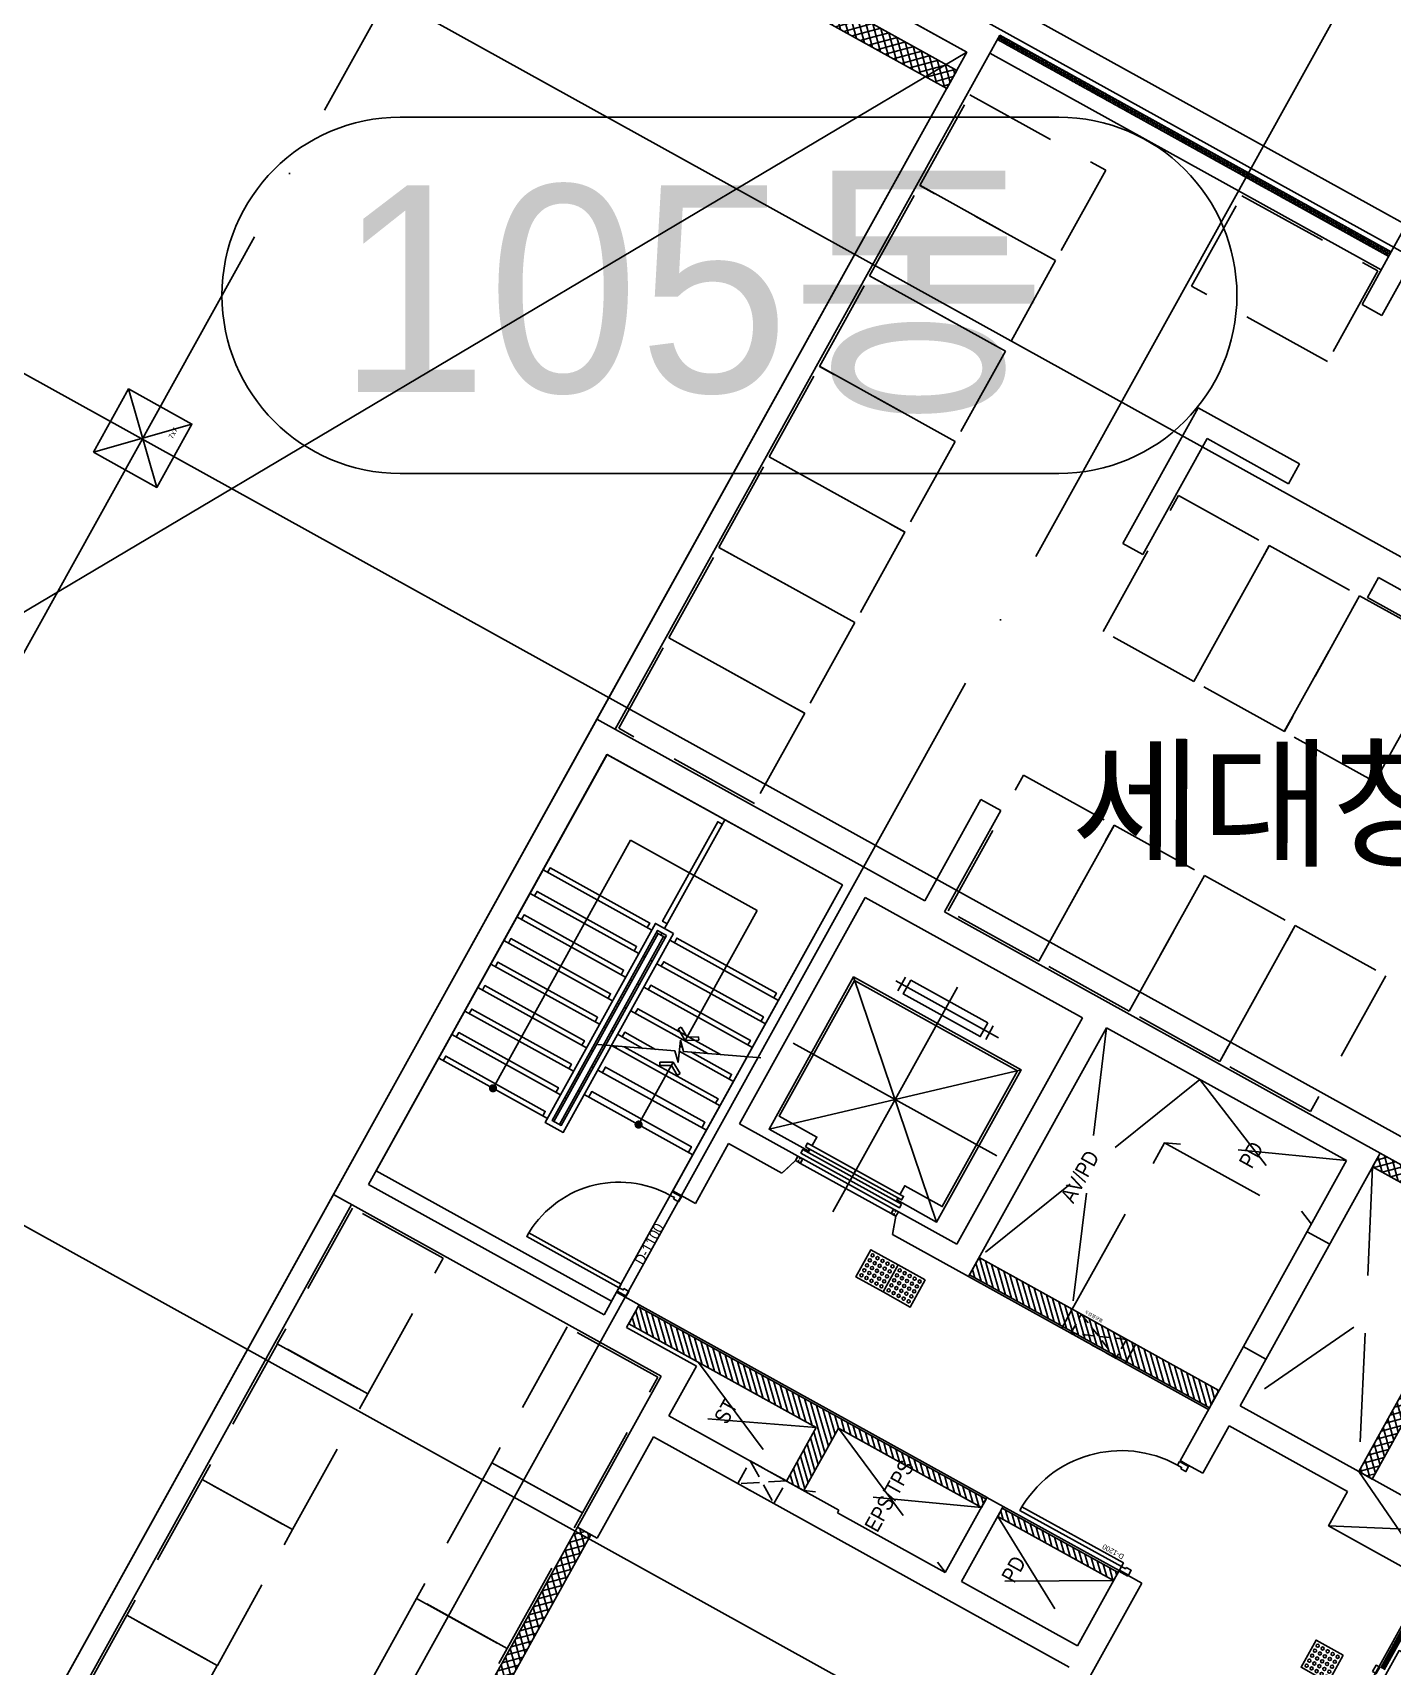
# Model space of a CAD drawing. Header units: millimetres. Extents: x -21000 to 567700, y 435000 to 850800.
# Drawn here: x 262772 to 275905, y 676119 to 691906 of the extents above; entities that cross this region are included whole.
import ezdxf
from ezdxf.enums import TextEntityAlignment as Align
from ezdxf.xclip import XClip

# ---------------------------------------------------------------- set-up
doc = ezdxf.new("R2010")
doc.units = ezdxf.units.MM
doc.header["$LTSCALE"] = 700
doc.header["$XCLIPFRAME"] = 2
for name, pattern in [('AB_Pbase$0$CON-105-B2F$0$HIDDEN', [9.525, 6.35, -3.175]), ('AB_Pbase$0$HID', [2.3, 1.5, -0.8]), ('AB_Pbase$0$주차장기둥$0$CEN', [62, 60, -1, 0, -1]), ('AB_Pbase$0$지하1층 동골조$0$$5$12$0$HIDDEN', [0.375, 0.25, -0.125]), ('HIDDEN', [9.525, 6.35, -3.175])]:
    doc.linetypes.add(name, pattern=pattern)
doc.layers.get('0').update_dxf_attribs({"color": 2})
doc.layers.get('Defpoints').update_dxf_attribs({"color": 171})
for name, color, linetype, plot in [('AB_Pbase$0$252', 252, 'Continuous', False), ('AB_Pbase$0$AB_Pbase_지하1층_구조도void$0$DEF_TEXT', 221, 'Continuous', False), ('AB_Pbase$0$CON-105-B2F$0$DEF', 181, 'AB_Pbase$0$CON-105-B2F$0$HIDDEN', False), ('AB_Pbase$0$CON-105-B2F$0$DEFPOINT', 247, 'Continuous', False), ('AB_Pbase$0$Defponts', 161, 'Continuous', False), ('AB_Pbase$0$주차장기둥$0$DEFPOINT', 247, 'Continuous', False)]:
    doc.layers.add(name, color=color, linetype=linetype, plot=plot)
for name, color, linetype in [('AB_Pbase$0$AA-XXXX-CNTL', 1, 'Continuous'), ('AB_Pbase$0$da-open con', 1, 'Continuous'), ('AB_Pbase$0$ELE4', 4, 'Continuous'), ('AB_Pbase$0$ELE6', 6, 'Continuous'), ('AB_Pbase$0$ELE8', 8, 'Continuous'), ('AB_Pbase$0$ELE9', 9, 'Continuous'), ('AB_Pbase$0$elev', 6, 'Continuous'), ('AB_Pbase$0$FIN', 6, 'Continuous'), ('AB_Pbase$0$HAT-BR', 5, 'Continuous'), ('AB_Pbase$0$INSUL', 8, 'Continuous'), ('AB_Pbase$0$LEAD', 7, 'Continuous'), ('AB_Pbase$0$void', 1, 'AB_Pbase$0$HID'), ('AB_Pbase$0$WAL', 3, 'Continuous'), ('AB_Pbase$0$WID', 4, 'Continuous'), ('AB_Pbase$0$WIN', 4, 'Continuous'), ('AB_Pbase$0$WIN1', 1, 'Continuous'), ('AB_Pbase$0$경량벽체 세대창고', 4, 'HIDDEN'), ('AB_Pbase$0$경량벽체 세대창고 모듈', 4, 'HIDDEN'), ('AB_Pbase$0$점자블럭', 5, 'Continuous'), ('AB_Pbase$0$주차-장애인', 8, 'Continuous'), ('AB_Pbase$0$주차장기둥$0$CEN_P', 244, 'AB_Pbase$0$주차장기둥$0$CEN'), ('AB_Pbase$0$지하1층 동골조$0$$5$ELE6', 6, 'Continuous'), ('TEX', 3, 'Continuous')]:
    doc.layers.add(name, color=color, linetype=linetype)
doc.styles.add('AB_Pbase$0$돋움', font='')
doc.styles.add('AB_Pbase$0$맑은 고딕', font='')
doc.styles.add('AB_Pbase$0$주차장기둥$0$맑은 고딕', font='')
doc.styles.add('울릉도L', font='')
doc.styles.get('AB_Pbase$0$돋움').set_extended_font_data('Dotum')
doc.styles.get('AB_Pbase$0$맑은 고딕').set_extended_font_data('Dotum')
doc.styles.get('AB_Pbase$0$주차장기둥$0$맑은 고딕').set_extended_font_data('Dotum')
doc.styles.get('울릉도L').set_extended_font_data('Dotum')

# ---------------------------------------------------------------- blocks, each defined once
blk = doc.blocks.new('동번호0611')
at = {"layer": 'TEX', "color": 1, "ltscale": 600}
for p, q in [((177793, -19907), (184155, -19907)), ((184155, -23349), (177793, -23349))]:
    blk.add_line(p, q, dxfattribs=at)
for centre, start, end in [((177793, -21628), 90, 270), ((184155, -21628), 270, 90)]:
    blk.add_arc(centre, 1721, start, end, dxfattribs=at)
at = {"layer": 'TEX', "ltscale": 600, "style": '울릉도L'}
blk.add_text('105동', height=2000, dxfattribs=at).set_placement((180623, -21598), align=Align.MIDDLE)
blk = doc.blocks.new('AB_Pbase$0$Door_s_1300', base_point=(595997, -11083))
at = {"layer": 'AB_Pbase$0$Defponts'}
for p, q in [((595987, -11083), (595987, -10983)), ((597207, -11083), (597207, -10983))]:
    blk.add_line(p, q, dxfattribs=at)
at = {"layer": 'AB_Pbase$0$WIN'}
for points in [[(596037, -10983), (596077, -10983), (596077, -9863), (596037, -9863)], [(596052, -11028), (596052, -11083), (595997, -11083), (595997, -10983), (596037, -10983), (596037, -11028)], [(597142, -11028), (597142, -11083), (597197, -11083), (597197, -10983), (597157, -10983), (597157, -11028)]]:
    blk.add_lwpolyline(points, close=True, dxfattribs=at)
at = {"layer": 'AB_Pbase$0$WIN1'}
blk.add_arc((596037, -10983), 1120, 0, 90, dxfattribs=at)
at = {"layer": 'AB_Pbase$0$Defponts', "style": 'AB_Pbase$0$돋움'}
blk.add_text('D-1200', height=50, rotation=90, dxfattribs=at).set_placement((596124, -10844), align=Align.MIDDLE)
blk = doc.blocks.new('AB_Pbase$0$CON-105-B2F')
for p, q in [((8520, -3500), (8520, 120)), ((8520, 120), (13770, 120)), ((13770, 120), (13770, -3500)), ((13520, -130), (8770, -130)), ((8770, -130), (8770, -2730)), ((13520, -2730), (13520, -130)), ((8770, -2730), (9020, -2730)), ((9020, -2730), (9020, -2980)), ((10140, -2730), (13520, -2730)), ((10140, -2730), (10140, -2980)), ((9020, -2980), (8770, -2980)), ((8770, -2980), (8770, -3750)), ((10800, -2980), (10140, -2980)), ((10800, -2980), (10800, -3568)), ((13520, -2980), (11020, -2980)), ((11020, -2980), (11020, -3625)), ((13520, -5380), (13520, -2980)), ((8520, -3500), (6850, -3500)), ((6850, -3500), (6850, -3720)), ((10970, -3625), (10800, -3568)), ((11020, -3625), (10970, -3625)), ((14890, -3500), (13770, -3500)), ((14890, -3720), (14890, -3500)), ((17720, -3720), (17720, -3500)), ((17720, -3500), (19220, -3500)), ((19220, -3500), (19220, -4620)), ((6850, -3720), (7970, -3720)), ((7970, -3720), (7970, -8310)), ((8770, -3750), (8220, -3750)), ((8220, -3750), (8220, -5630)), ((13770, -3720), (14890, -3720)), ((13770, -3720), (13770, -8530)), ((19000, -3720), (17720, -3720)), ((19000, -4620), (19000, -3720)), ((20860, -4620), (20860, -4400)), ((20860, -4400), (21340, -4400)), ((10970, -4735), (10800, -4792)), ((11020, -4735), (10970, -4735)), ((11020, -4735), (11020, -5380)), ((19220, -4620), (19000, -4620)), ((21290, -4620), (20860, -4620)), ((10800, -5630), (10800, -4792)), ((11020, -5380), (13520, -5380)), ((8220, -5630), (8190, -5630)), ((8190, -5630), (8190, -6820)), ((10800, -5630), (13550, -5630)), ((13550, -5630), (13550, -8280)), ((8190, -6820), (9020, -6820)), ((9020, -6820), (9020, -7000)), ((8190, -7000), (8190, -8280)), ((9020, -7000), (8190, -7000)), ((9020, -8280), (8190, -8280)), ((9020, -8530), (9020, -8280)), ((10235, -8280), (13550, -8280)), ((10235, -8530), (10235, -8280)), ((7530, -8530), (9020, -8530)), ((10760, -8530), (10235, -8530)), ((10760, -8530), (10760, -9840)), ((13770, -8530), (10980, -8530)), ((10980, -8530), (10980, -9840))]:
    blk.add_line(p, q)
blk.add_lwpolyline([(18630, -5820), (18410, -5820), (18410, -8650), (18630, -8650)], close=True)
for points in [[(10380, -11040), (10980, -11040), (10980, -9840)], [(10760, -9840), (10380, -9840), (10380, -11040)]]:
    blk.add_lwpolyline(points)
at = {"layer": 'AB_Pbase$0$CON-105-B2F$0$DEF'}
blk.add_line((21340, -4400), (21740, -4400), dxfattribs=at)
at = {"layer": 'AB_Pbase$0$CON-105-B2F$0$DEFPOINT', "color": 190}
for p, q in [((11495, -8530), (11495, -8280)), ((12765, -8530), (12765, -8280)), ((10380, -9840), (10980, -11040)), ((10980, -9840), (10380, -11040))]:
    blk.add_line(p, q, dxfattribs=at)
blk = doc.blocks.new('AB_Pbase$0$CON-105-B1F')
at = {"rotation": 359.9999999999997}
blk.add_blockref('AB_Pbase$0$CON-105-B2F', (0, 0), dxfattribs=at)
blk = doc.blocks.new('AB_Pbase$0$지하1층 동골조')
at = {"layer": 'AB_Pbase$0$지하1층 동골조$0$$5$ELE6', "color": 6, "linetype": 'AB_Pbase$0$지하1층 동골조$0$$5$12$0$HIDDEN'}
blk.add_lwpolyline([(122987, 37727), (123108, 37946), (122758, 38139), (122987, 37727), (122637, 37921), (122758, 38139), (123108, 37946), (122637, 37920)], dxfattribs=at)
at = {"rotation": 61.00000007641672}
blk.add_blockref('AB_Pbase$0$CON-105-B1F', (114706, 33204), dxfattribs=at)
blk = doc.blocks.new('AB_Pbase$0$점자블럭')
at = {"layer": 'AB_Pbase$0$점자블럭', "extrusion": (0, 0, -1)}
blk.add_lwpolyline([(0, 0), (300, 0), (300, 300), (0, 300)], close=True, dxfattribs=at)
at = {"layer": 'AB_Pbase$0$점자블럭', "color": 250}
for centre in [(-260, 260), (-260, 205), (-260, 150), (-205, 260), (-205, 205), (-205, 150), (-150, 260), (-150, 205), (-150, 150), (-95, 260), (-95, 205), (-95, 150), (-40, 260), (-40, 205), (-40, 150), (-260, 95), (-260, 40), (-205, 95), (-205, 40), (-150, 95), (-150, 40), (-95, 95), (-95, 40), (-40, 95), (-40, 40)]:
    blk.add_circle(centre, 15, dxfattribs=at)
blk = doc.blocks.new('AB_Pbase$0$주출입구현관문(105동 지하)')
at = {"layer": 'AB_Pbase$0$ELE9'}
for p, q in [((4981, -7443), (5376, -6730)), ((5016, -7462), (5411, -6750))]:
    blk.add_line(p, q, dxfattribs=at)
at = {"layer": 'AB_Pbase$0$WIN'}
for p, q in [((5388, -6737), (4993, -7450)), ((5399, -6743), (5004, -7456))]:
    blk.add_line(p, q, dxfattribs=at)
blk.add_lwpolyline([(4903, -7480), (4937, -7419), (4972, -7438), (4938, -7499)], close=True, dxfattribs=at)
at = {"layer": 'AB_Pbase$0$점자블럭', "rotation": 60.99980372982273}
blk.add_blockref('AB_Pbase$0$점자블럭', (4619, -7322), dxfattribs=at)
blk = doc.blocks.new('AB_Pbase$0$세대창고')
at = {"layer": 'AB_Pbase$0$경량벽체 세대창고', "ltscale": 0.2}
blk.add_lwpolyline([(-290837, 78445), (-291837, 78445), (-291837, 79945), (-290837, 79945)], close=True, dxfattribs=at)
blk = doc.blocks.new('AB_Pbase$0$C1CD84166')
at = {"layer": 'AB_Pbase$0$경량벽체 세대창고', "ltscale": 0.2}
blk.add_lwpolyline([(125, 245), (1625, 245), (1625, 1245), (125, 1245)], close=True, dxfattribs=at)
blk = doc.blocks.new('AB_Pbase$0$0228_REV.')
at = {"layer": 'AB_Pbase$0$경량벽체 세대창고 모듈'}
for name, p, rotation in [('AB_Pbase$0$세대창고', (686102, 800003), 61.00000007665745), ('AB_Pbase$0$세대창고', (685618, 799129), 61.00000007665745), ('AB_Pbase$0$세대창고', (685133, 798254), 61.00000007665745), ('AB_Pbase$0$세대창고', (684648, 797380), 61.00000007665745), ('AB_Pbase$0$세대창고', (684163, 796505), 61.00000007665745), ('AB_Pbase$0$세대창고', (693683, 369110), 330.9999981367189), ('AB_Pbase$0$세대창고', (683678, 795630), 61.00000007665745), ('AB_Pbase$0$세대창고', (694558, 368626), 330.9999981367189), ('AB_Pbase$0$세대창고', (695432, 368141), 330.9999981367189), ('AB_Pbase$0$세대창고', (683194, 794756), 61.00000007665745), ('AB_Pbase$0$세대창고', (696307, 367656), 330.9999981367189), ('AB_Pbase$0$세대창고', (259357, 787425), 150.9999981368855), ('AB_Pbase$0$세대창고', (260231, 786941), 150.9999981368855), ('AB_Pbase$0$세대창고', (261106, 786456), 150.9999981368855), ('AB_Pbase$0$세대창고', (261981, 785971), 150.9999981368855), ('AB_Pbase$0$C1CD84166', (469518, 571607), 61.00000524168954), ('AB_Pbase$0$C1CD84166', (471136, 572711), 241.0000052416894), ('AB_Pbase$0$C1CD84166', (468791, 570296), 61.00000524168954), ('AB_Pbase$0$C1CD84166', (470409, 571399), 241.0000052416894), ('AB_Pbase$0$C1CD84166', (468064, 568984), 61.00000524168954), ('AB_Pbase$0$C1CD84166', (469682, 570088), 241.0000052416894), ('AB_Pbase$0$C1CD84166', (467336, 567672), 61.00000524168954)]:
    blk.add_blockref(name, p, dxfattribs=dict(at, rotation=rotation))
at = {"layer": 'AB_Pbase$0$경량벽체 세대창고 모듈', "xscale": -0.9999999999999989, "rotation": 330.9780931380458}
blk.add_blockref('AB_Pbase$0$C1CD84166', (478624, 581538), dxfattribs=at)
blk = doc.blocks.new('AB_Pbase$0$AB_Pbase_지하1층_골조')
for p, q in [((280609, 687517), (267138, 694984)), ((271795, 691717), (266983, 694384)), ((272115, 691882), (268397, 685174)), ((275894, 689788), (272115, 691882)), ((268222, 685271), (271795, 691717)), ((275845, 689700), (275894, 689788)), ((265677, 680679), (261667, 673446)), ((265852, 680582), (261842, 673349))]:
    blk.add_line(p, q)
blk = doc.blocks.new('AB_Pbase$0$주차장기둥$0$cen 2bl 지하')
at = {"layer": 'AB_Pbase$0$주차장기둥$0$CEN_P', "color": 5}
for p, q in [((-80386, 74720), (-80386, 259513)), ((-72286, 74276), (-72286, 259483)), ((-64186, 73137), (-64186, 259453)), ((-132796, 162783), (119274, 162783)), ((-132796, 157883), (-58330, 157883)), ((-132796, 150683), (-58330, 150683))]:
    blk.add_line(p, q, dxfattribs=at)
blk = doc.blocks.new('AB_Pbase$0$주차장기둥$0$p기둥 7x7')
blk.add_lwpolyline([(-350, 350), (350, 350), (350, -350), (-350, -350)], close=True)
at = {"layer": 'AB_Pbase$0$주차장기둥$0$DEFPOINT'}
for p, q in [((350, 350), (-350, -350)), ((-350, 350), (350, -350))]:
    blk.add_line(p, q, dxfattribs=at)
at = {"layer": 'AB_Pbase$0$주차장기둥$0$DEFPOINT', "color": 6, "style": 'AB_Pbase$0$주차장기둥$0$맑은 고딕'}
blk.add_text('7x7', height=50, rotation=0, dxfattribs=at).set_placement((129, -259))
blk = doc.blocks.new('AB_Pbase$0$주차장기둥')
for name, p, rotation in [('AB_Pbase$0$주차장기둥$0$cen 2bl 지하', (36992, -11667), 1.99999810188403), ('AB_Pbase$0$주차장기둥$0$p기둥 7x7', (-48855, 143326), 91.99999810188433)]:
    blk.add_blockref(name, p, dxfattribs=dict(rotation=rotation))
blk = doc.blocks.new('AB_Pbase$0$볼팅점검구8X12')
at = {"layer": 'AB_Pbase$0$WIN1', "color": 1, "linetype": 'AB_Pbase$0$HID', "ltscale": 0.1}
for p, q in [((0, 0), (-500, -210)), ((-500, 0), (0, -210))]:
    blk.add_line(p, q, dxfattribs=at)
blk.add_lwpolyline([(-500, -210), (0, -210), (0, 0), (-500, 0)], close=True, dxfattribs=at)
at = {"layer": 'Defpoints'}
for p, q in [((-600, 0), (-600, -210)), ((100, 0), (100, -210))]:
    blk.add_line(p, q, dxfattribs=at)
at = {"layer": 'Defpoints', "style": 'AB_Pbase$0$맑은 고딕'}
blk.add_text('볼팅점검구', height=30, rotation=0, dxfattribs=at).set_placement((-116, 41), align=Align.MIDDLE_CENTER)
blk = doc.blocks.new('AB_Pbase$0$AB_Pbase_지하1층_구조도void', base_point=(49381, 737051))
blk.add_line((250307, 678952), (271795, 691717))
at = {"layer": 'AB_Pbase$0$AB_Pbase_지하1층_구조도void$0$DEF_TEXT'}
blk.add_lwpolyline([(258861, 694384), (266983, 694384), (271795, 691717), (261667, 673446), (261554, 673509), (261234, 672932), (250307, 678952), (258861, 694384)], dxfattribs=at)
blk = doc.blocks.new('AB_Pbase$0$실명')
at = {"layer": 'AB_Pbase$0$Defponts', "style": 'AB_Pbase$0$돋움'}
blk.add_text('세대창고', height=1000, rotation=359.9315, dxfattribs=at).set_placement((296327, -146384), align=Align.MIDDLE)
blk = doc.blocks.new('AB_Pbase$0$장애인주차구획통로_1')
at = {"layer": 'AB_Pbase$0$주차-장애인'}
h = blk.add_hatch(dxfattribs=at)
h.set_pattern_fill('ANSI32', color=256, scale=80, angle=58)
h.set_pattern_definition([(103, (-28406.3, -694336.9), (-742.47, -171.4127), []), (103, (-28216, -694032.3), (-742.47, -171.4127), [])])
h.paths.add_polyline_path([(247612, -19465), (246982, -19115), (247564, -18066), (248194, -18415), (248860, -17212), (249910, -17794), (247840, -21529), (246790, -20947)])
at = {"layer": 'AB_Pbase$0$주차-장애인', "color": 6, "elevation": 0}
blk.add_lwpolyline([(247612, -19465), (246982, -19115), (247564, -18066), (248194, -18415), (248860, -17212), (249910, -17794), (247840, -21529), (246790, -20947)], close=True, dxfattribs=at)
blk = doc.blocks.new('AB_Pbase$0$ELEV-17-1', base_point=(816431, 396512))
at = {"layer": 'AB_Pbase$0$elev'}
for p, q in [((816431, 398029), (816431, 399270)), ((815901, 399012), (815876, 399012)), ((815901, 398962), (815876, 398962)), ((816931, 399012), (815931, 399012)), ((816931, 398962), (815931, 398962)), ((816961, 399012), (816986, 399012)), ((816961, 398962), (816986, 398962)), ((815506, 397188), (817356, 398870)), ((817356, 397188), (815506, 398870)), ((816431, 398883), (816431, 398923)), ((816431, 398808), (816431, 398848)), ((816431, 398029), (815306, 398029)), ((816431, 398029), (816431, 396788)), ((816431, 398029), (817556, 398029)), ((815946, 396948), (815946, 397098)), ((816916, 397098), (816916, 396948)), ((816981, 397023), (815846, 397023))]:
    blk.add_line(p, q, dxfattribs=at)
for points in [[(815904, 398965), (815928, 398965), (815928, 399009), (815904, 399009), (815904, 398997), (815901, 398997), (815901, 399012), (815931, 399012), (815931, 398962), (815901, 398962), (815901, 398977), (815904, 398977)], [(816958, 398965), (816934, 398965), (816934, 399009), (816958, 399009), (816958, 398997), (816961, 398997), (816961, 399012), (816931, 399012), (816931, 398962), (816961, 398962), (816961, 398977), (816958, 398977)], [(815886, 398883), (816976, 398883), (816976, 398923), (815886, 398923)], [(816966, 398848), (816966, 398808), (815906, 398808), (815906, 398848)], [(816006, 396948), (816006, 397098), (816856, 397098), (816856, 396948)]]:
    blk.add_lwpolyline(points, close=True, dxfattribs=at)
for points in [[(815936, 398858), (815946, 398858), (815946, 398870), (815506, 398870), (815506, 397188), (817356, 397188), (817356, 398870), (816916, 398870), (816916, 398858), (816926, 398858), (816916, 398858)], [(815936, 398798), (815946, 398798), (815946, 398713), (815531, 398713), (815531, 397213), (817331, 397213), (817331, 398713), (816916, 398713), (816916, 398798), (816926, 398798)]]:
    blk.add_lwpolyline(points, dxfattribs=at)
at = {"layer": 'Defpoints'}
for p, q in [((815876, 399012), (815826, 399162)), ((816986, 399012), (817036, 399162)), ((815876, 398962), (815876, 399012)), ((816986, 399012), (816986, 398962))]:
    blk.add_line(p, q, dxfattribs=at)
blk = doc.blocks.new('AB_Pbase$0$Door_s_1100')
at = {"layer": 'AB_Pbase$0$Defponts'}
for p, q in [((-10, 0), (-10, 100)), ((1110, 0), (1110, 100))]:
    blk.add_line(p, q, dxfattribs=at)
at = {"layer": 'AB_Pbase$0$WIN'}
for points in [[(40, 100), (80, 100), (80, 1120), (40, 1120)], [(55, 55), (55, 0), (0, 0), (0, 100), (40, 100), (40, 55)], [(1045, 55), (1045, 0), (1100, 0), (1100, 100), (1060, 100), (1060, 55)]]:
    blk.add_lwpolyline(points, close=True, dxfattribs=at)
at = {"layer": 'AB_Pbase$0$WIN1'}
blk.add_arc((40, 100), 1020, 0, 90, dxfattribs=at)
at = {"layer": 'AB_Pbase$0$Defponts', "style": 'AB_Pbase$0$돋움'}
blk.add_text('D-1100', height=100, dxfattribs=at).set_placement((550, 50), align=Align.MIDDLE)
blk = doc.blocks.new('AB_Pbase$0$CO_101-2-B_B1')
at = {"layer": 'AB_Pbase$0$HAT-BR'}
h = blk.add_hatch(dxfattribs=at)
h.set_pattern_fill('ANSI31', color=256, scale=15)
h.set_pattern_definition([(45, (-266323.98, -71835.91), (-33.6759605, 33.6759605), [])])
h.paths.add_polyline_path([(-2060, 3229), (-2650, 3229), (-2650, 3039), (-1960, 3039), (-1960, 1459), (-1870, 1459), (-1870, 3039), (-1870, 5300), (-2060, 5300)])
h.paths.add_polyline_path([(-50, 0), (40, 0), (40, 0), (140, 0), (140, 2650), (-50, 2650)])
h.paths.add_polyline_path([(-1870, 1279), (-1960, 1279), (-1960, 0), (-1870, 0)])
at = {"layer": 'AB_Pbase$0$FIN'}
for p, q in [((-1850, 5300), (-1850, 1459)), ((-70, 2650), (-70, 0)), ((-1850, 1279), (-1850, 0))]:
    blk.add_line(p, q, dxfattribs=at)
at = {"layer": 'AB_Pbase$0$void'}
for p, q in [((-2060, 3229), (-2650, 4530)), ((-2060, 4530), (-2650, 3229)), ((-1960, 3039), (-2680, 1459)), ((-1960, 1459), (-2650, 3039)), ((2680, 1620), (140, 2650)), ((2680, 2650), (140, 1620)), ((140, 1620), (1980, 1620)), ((1980, 1620), (1980, 0)), ((2680, 0), (1980, 1620)), ((2680, 1620), (1980, 0)), ((-1960, 0), (-2680, 1279)), ((-1960, 1279), (-2680, 0))]:
    blk.add_line(p, q, dxfattribs=at)
at = {"layer": 'AB_Pbase$0$WAL'}
for p, q in [((-2060, 5300), (-2060, 3229)), ((-1870, 5300), (-2060, 5300)), ((-1870, 5300), (-1870, 3039)), ((-2650, 3229), (-2060, 3229)), ((-2650, 3229), (-2650, 3039)), ((-2650, 3039), (-1960, 3039)), ((-1960, 3039), (-1960, 1459)), ((-1870, 3039), (-1870, 1459)), ((-50, 2650), (-50, 0)), ((140, 2650), (-50, 2650)), ((140, 2650), (140, 0)), ((-1960, 1459), (-1870, 1459)), ((-1960, 1279), (-1960, 0)), ((-1870, 1279), (-1960, 1279)), ((-1870, 1279), (-1870, 0)), ((40, 0), (-50, 0)), ((40, 0), (40, 0)), ((40, 0), (140, 0)), ((-1960, 0), (-1870, 0))]:
    blk.add_line(p, q, dxfattribs=at)
at = {"extrusion": (0, 0, -1), "xscale": -1, "zscale": -1, "rotation": 270}
blk.add_blockref('AB_Pbase$0$ELEV-17-1', (-2600, 4100), dxfattribs=at)
at = {"extrusion": (0, 0, -1), "xscale": -1.000000000000001, "zscale": -1.000000000000001}
for p in [(300, 3300), (300, 3000)]:
    blk.add_blockref('AB_Pbase$0$점자블럭', p, dxfattribs=at)
at = {"layer": 'AB_Pbase$0$WID', "extrusion": (0, 0, -1), "xscale": -1, "zscale": -1, "rotation": 359.9999999999998}
blk.add_blockref('AB_Pbase$0$Door_s_1100', (1840, 5450), dxfattribs=at)
at = {"layer": 'AB_Pbase$0$Defponts', "style": 'AB_Pbase$0$돋움', "width": 0.9}
for s, p in [('ST', (-2346, 4069)), ('EPS/TPS', (-2295, 2295)), ('AV/PD', (1297, 2181)), ('PD', (-2332, 898)), ('PD', (2283, 833))]:
    blk.add_text(s, height=150, rotation=360, dxfattribs=at).set_placement(p, align=Align.MIDDLE)
blk = doc.blocks.new('AB_Pbase$0$arrow1')
for p, q in [((0, 0), (0.286, 0.501)), ((0, 0), (0.286, -0.501)), ((0.165, 0), (0.41, 0.429)), ((0.165, 0), (0.41, -0.429)), ((0.286, 0.501), (0.41, 0.43)), ((0.286, -0.501), (0.41, -0.43))]:
    blk.add_line(p, q)
blk = doc.blocks.new('AB_Pbase$0$stair-지하1층_(한단뒤로)')
at = {"layer": 'AB_Pbase$0$ELE4'}
for p, q in [((-3355, 2600), (-3355, 1400)), ((-3095, 2600), (-3095, 1400)), ((-2835, 2600), (-2835, 1400)), ((-2575, 2600), (-2575, 1400)), ((-2315, 2600), (-2315, 1400)), ((-2055, 2600), (-2055, 1400)), ((-1795, 2600), (-1795, 1400)), ((-1535, 2600), (-1535, 1400)), ((-1275, 2600), (-1275, 1400)), ((-1275, 1330), (-3350, 1330)), ((-1275, 1270), (-3350, 1270)), ((-3095, 1350), (-3095, 1330)), ((-2980, 1250), (-2980, 1270)), ((-2835, 1350), (-2835, 1330)), ((-2710, 1250), (-2710, 1270)), ((-2575, 1350), (-2575, 1330)), ((-2315, 1350), (-2315, 1330)), ((-2315, 1250), (-2315, 1270)), ((-2055, 1350), (-2055, 1330)), ((-2055, 1250), (-2055, 1270)), ((-1795, 1350), (-1795, 1330)), ((-1795, 1250), (-1795, 1270)), ((-1535, 1350), (-1535, 1330)), ((-1535, 1250), (-1535, 1270)), ((-1275, 1250), (-1275, 1350)), ((-1275, 1300), (-1250, 1300)), ((-1200, 1300), (0, 1300)), ((-2980, 0), (-2980, 1200)), ((-2710, 0), (-2710, 1200)), ((-2440, 0), (-2440, 1200)), ((-2315, 920), (-2315, 1200)), ((-2055, 347), (-2055, 1200)), ((-1795, 0), (-1795, 1200)), ((-1535, 0), (-1535, 1200)), ((-1275, 0), (-1275, 1200)), ((-2170, 0), (-2170, 600))]:
    blk.add_line(p, q, dxfattribs=at)
at = {"layer": 'AB_Pbase$0$ELE6'}
for points in [[(-3355, 1450), (-3305, 1450), (-3305, 2550), (-3355, 2550)], [(-3095, 1450), (-3045, 1450), (-3045, 2550), (-3095, 2550)], [(-2835, 1450), (-2785, 1450), (-2785, 2550), (-2835, 2550)], [(-2575, 1450), (-2525, 1450), (-2525, 2550), (-2575, 2550)], [(-2315, 1450), (-2265, 1450), (-2265, 2550), (-2315, 2550)], [(-2055, 1450), (-2005, 1450), (-2005, 2550), (-2055, 2550)], [(-1795, 1450), (-1745, 1450), (-1745, 2550), (-1795, 2550)], [(-1535, 1450), (-1485, 1450), (-1485, 2550), (-1535, 2550)], [(-1275, 1450), (-1225, 1450), (-1225, 2550), (-1275, 2550)], [(-1150, 1300), (-1150, 1350), (-50, 1350), (-50, 1300)], [(-2980, 1150), (-2920, 1150), (-2920, 50), (-2980, 50)], [(-2710, 1150), (-2650, 1150), (-2650, 50), (-2710, 50)], [(-2440, 1150), (-2419, 1150)], [(-2315, 1150), (-2265, 1150), (-2265, 809)], [(-2055, 1150), (-2005, 1150), (-2005, 236)], [(-1795, 1150), (-1745, 1150), (-1745, 50), (-1795, 50)], [(-1535, 1150), (-1485, 1150), (-1485, 50), (-1535, 50)], [(-1275, 1150), (-1225, 1150), (-1225, 50), (-1275, 50)], [(-2390, 1085), (-2390, 50), (-2440, 50)], [(-2120, 491), (-2120, 50), (-2170, 50)], [(-2120, 621), (-2120, 594)]]:
    blk.add_lwpolyline(points, dxfattribs=at)
for points in [[(-1200, 1200), (-3400, 1200), (-3400, 1400), (-1200, 1400)], [(-1250, 1250), (-3350, 1250), (-3350, 1350), (-1250, 1350)]]:
    blk.add_lwpolyline(points, close=True, dxfattribs=at)
at = {"layer": 'AB_Pbase$0$LEAD'}
for p, q in [((-3355, 2000), (-615, 2000)), ((-615, 600), (-615, 2000)), ((-2290, 600), (-2980, 600)), ((-615, 600), (-2050, 600))]:
    blk.add_line(p, q, dxfattribs=at)
at = {"layer": 'AB_Pbase$0$LEAD', "const_width": 39.5}
for points in [[(-3355, 1980, -1), (-3355, 2020, -1)], [(-2980, 580, -1), (-2980, 620, -1)]]:
    blk.add_lwpolyline(points, format="xyb", close=True, dxfattribs=at)
at = {"layer": 'AB_Pbase$0$LEAD'}
blk.add_lwpolyline([(-2496, 1320), (-2188, 638), (-2268, 558), (-2072, 642), (-2152, 562), (-1844, -120)], dxfattribs=at)
at = {"layer": 'Defpoints'}
blk.add_lwpolyline([(-4600, 2600), (-4600, 0), (0, 0), (0, 2600)], close=True, dxfattribs=at)
at = {"layer": 'AB_Pbase$0$LEAD', "xscale": 225, "yscale": 225, "zscale": 225, "rotation": 180.0000000066403}
blk.add_blockref('AB_Pbase$0$arrow1', (-2290, 600), dxfattribs=at)
at = {"layer": 'AB_Pbase$0$LEAD', "extrusion": (0, 0, -1), "xscale": 225, "yscale": 225, "zscale": -225, "rotation": 179.9999999933594}
blk.add_blockref('AB_Pbase$0$arrow1', (2050, 600), dxfattribs=at)
blk = doc.blocks.new('AB_Pbase')
at = {"layer": 'AB_Pbase$0$ELE8'}
h = blk.add_hatch(dxfattribs=at)
h.set_pattern_fill('NET', color=256, scale=20, angle=15.182184)
h.paths.add_polyline_path([(271601, 691367), (266879, 693984), (258639, 693984), (258750, 694184), (266931, 694184), (271698, 691542)])
h = blk.add_hatch(dxfattribs=at)
h.set_pattern_fill('NET', color=256, scale=20, angle=15.182184)
edge = h.paths.add_edge_path()
edge.add_line((277229, 680976), (277360, 680903))
edge.add_line((277360, 680903), (275712, 677929))
edge.add_line((275712, 677929), (275581, 678002))
edge.add_line((275581, 678002), (276860, 680311))
edge.add_line((276860, 680311), (275715, 680946))
edge.add_line((275715, 680946), (275788, 681077))
edge.add_line((275788, 681077), (276933, 680442))
edge.add_line((276933, 680442), (277229, 680976))
edge.add_line((278887, 683967), (279018, 683894))
edge.add_line((279018, 683894), (278194, 682407))
edge.add_line((278194, 682407), (278063, 682480))
edge.add_line((278063, 682480), (278887, 683967))
edge.add_line((280409, 686713), (280540, 686640))
edge.add_line((280540, 686640), (279309, 684419))
edge.add_line((279309, 684419), (279178, 684492))
edge.add_line((279178, 684492), (280409, 686713))
h = blk.add_hatch(dxfattribs=at)
h.set_pattern_fill('NET', color=256, scale=20, angle=15.182184)
h.paths.add_polyline_path([(272042, 671308), (272953, 672953), (272822, 673025), (271911, 671381)])
h.paths.add_polyline_path([(268863, 672979), (269387, 673923), (266982, 675257), (268164, 677391), (268033, 677464), (266662, 674990), (266793, 674917), (266909, 675126), (269183, 673865), (268732, 673052)])
edge = h.paths.add_edge_path()
edge.add_line((266519, 674278), (268356, 673260))
edge.add_line((268356, 673260), (268283, 673129))
edge.add_line((268283, 673129), (266446, 674147))
edge.add_line((266446, 674147), (266519, 674278))
edge.add_line((270831, 671888), (271872, 671311))
edge.add_line((271872, 671311), (271799, 671180))
edge.add_line((271799, 671180), (270758, 671757))
edge.add_line((270758, 671757), (270831, 671888))
edge.add_line((271751, 670784), (271053, 669524))
edge.add_line((271053, 669524), (270922, 669597))
edge.add_line((270922, 669597), (271620, 670856))
edge.add_line((271620, 670856), (271751, 670784))
at = {"layer": 'AB_Pbase$0$252'}
blk.add_line((268291, 679516), (266017, 680777), dxfattribs=at)
at = {"layer": 'AB_Pbase$0$AA-XXXX-CNTL'}
blk.add_line((269227, 693540), (281456, 686762), dxfattribs=at)
at = {"layer": 'AB_Pbase$0$FIN'}
blk.add_line((272018, 691707), (275797, 689613), dxfattribs=at)
at = {"layer": 'AB_Pbase$0$INSUL'}
blk.add_line((272091, 691839), (275870, 689744), dxfattribs=at)
blk.add_lwpolyline([(275894, 689788, 0.500912), (275880, 689782), (275874, 689755, -1.337395), (275859, 689764), (275878, 689783, 1.337394), (275863, 689792), (275857, 689765, -1.337394), (275841, 689773), (275861, 689793, 1.337395), (275845, 689801), (275839, 689774, -1.337394), (275824, 689783), (275843, 689802, 1.337394), (275828, 689811), (275822, 689784, -1.337394), (275806, 689793), (275826, 689812, 1.337394), (275810, 689821), (275804, 689794, -1.337394), (275789, 689802), (275808, 689822, 1.337394), (275793, 689830), (275787, 689804, -1.337394), (275771, 689812), (275791, 689831, 1.337395), (275775, 689840), (275769, 689813, -1.337394), (275754, 689822), (275773, 689841, 1.337394), (275758, 689850), (275752, 689823, -1.337395), (275736, 689832), (275756, 689851, 1.337394), (275740, 689859), (275734, 689833, -1.337394), (275719, 689841), (275738, 689860, 1.337395), (275723, 689869), (275717, 689842, -1.337395), (275701, 689851), (275721, 689870, 1.337394), (275705, 689879), (275699, 689852, -1.337394), (275684, 689861), (275703, 689880, 1.337394), (275688, 689888), (275682, 689862, -1.337395), (275666, 689870), (275686, 689890, 1.337395), (275670, 689898), (275664, 689871, -1.337395), (275649, 689880), (275668, 689899, 1.337394), (275653, 689908), (275647, 689881, -1.337395), (275631, 689890), (275651, 689909, 1.337395), (275635, 689918), (275629, 689891, -1.337394), (275614, 689899), (275633, 689919, 1.337394), (275618, 689927), (275612, 689901, -1.337394), (275596, 689909), (275616, 689928, 1.337394), (275600, 689937), (275594, 689910, -1.337394), (275579, 689919), (275598, 689938, 1.337394), (275583, 689947), (275577, 689920, -1.337395), (275561, 689929), (275581, 689948, 1.337395), (275565, 689956), (275559, 689930, -1.337394), (275544, 689938), (275563, 689957, 1.337394), (275548, 689966), (275542, 689939, -1.337394), (275526, 689948), (275546, 689967, 1.337394), (275530, 689976), (275524, 689949, -1.337394), (275509, 689958), (275528, 689977, 1.337394), (275513, 689985), (275507, 689959, -1.337394), (275491, 689967), (275511, 689987, 1.337394), (275495, 689995), (275489, 689968, -1.337394), (275474, 689977), (275493, 689996, 1.337394), (275478, 690005), (275472, 689978, -1.337394), (275456, 689987), (275476, 690006, 1.337395), (275460, 690015), (275454, 689988, -1.337395), (275439, 689996), (275458, 690016, 1.337395), (275443, 690024), (275437, 689997, -1.337394), (275421, 690006), (275441, 690025, 1.337394), (275425, 690034), (275419, 690007, -1.337394), (275404, 690016), (275423, 690035, 1.337395), (275408, 690044), (275402, 690017, -1.337394), (275386, 690025), (275406, 690045, 1.337394), (275390, 690053), (275384, 690027, -1.337394), (275369, 690035), (275388, 690054, 1.337395), (275373, 690063), (275367, 690036, -1.337395), (275351, 690045), (275371, 690064, 1.337395), (275355, 690073), (275350, 690046, -1.337395), (275334, 690055), (275353, 690074, 1.337395), (275338, 690082), (275332, 690056, -1.337395), (275316, 690064), (275336, 690083, 1.337395), (275320, 690092), (275315, 690065, -1.337394), (275299, 690074), (275319, 690093, 1.337394), (275303, 690102), (275297, 690075, -1.337394), (275282, 690084), (275301, 690103, 1.337394), (275285, 690111), (275280, 690085, -1.337394), (275264, 690093), (275284, 690113, 1.337395), (275268, 690121), (275262, 690094, -1.337395), (275247, 690103), (275266, 690122, 1.337395), (275251, 690131), (275245, 690104, -1.337395), (275229, 690113), (275249, 690132, 1.337395), (275233, 690141), (275227, 690114, -1.337395), (275212, 690122), (275231, 690142, 1.337394), (275216, 690150), (275210, 690124, -1.337394), (275194, 690132), (275214, 690151, 1.337395), (275198, 690160), (275192, 690133, -1.337395), (275177, 690142), (275196, 690161, 1.337395), (275181, 690170), (275175, 690143, -1.337394), (275159, 690152), (275179, 690171, 1.337395), (275163, 690179), (275157, 690153, -1.337395), (275142, 690161), (275161, 690180, 1.337394), (275146, 690189), (275140, 690162, -1.337394), (275124, 690171), (275144, 690190, 1.337394), (275128, 690199), (275122, 690172, -1.337394), (275107, 690181), (275126, 690200, 1.337395), (275111, 690208), (275105, 690182, -1.337395), (275089, 690190), (275109, 690210, 1.337395), (275093, 690218), (275087, 690191, -1.337395), (275072, 690200), (275091, 690219, 1.337395), (275076, 690228), (275070, 690201, -1.337394), (275054, 690210), (275074, 690229, 1.337395), (275058, 690238), (275052, 690211, -1.337395), (275037, 690219), (275056, 690239, 1.337394), (275041, 690247), (275035, 690221, -1.337394), (275019, 690229), (275039, 690248, 1.337394), (275023, 690257), (275017, 690230, -1.337394), (275002, 690239), (275021, 690258, 1.337394), (275006, 690267), (275000, 690240, -1.337394), (274984, 690249), (275004, 690268, 1.337394), (274988, 690276), (274982, 690250, -1.337394), (274967, 690258), (274986, 690277, 1.337394), (274971, 690286), (274965, 690259, -1.337395), (274949, 690268), (274969, 690287, 1.337394), (274953, 690296), (274947, 690269, -1.337394), (274932, 690278), (274951, 690297, 1.337394), (274936, 690305), (274930, 690279, -1.337394), (274914, 690287), (274934, 690307, 1.337395), (274918, 690315), (274912, 690288, -1.337394), (274897, 690297), (274916, 690316, 1.337394), (274901, 690325), (274895, 690298, -1.337394), (274879, 690307), (274899, 690326, 1.337395), (274883, 690335), (274877, 690308, -1.337395), (274862, 690316), (274881, 690336, 1.337394), (274866, 690344), (274860, 690317, -1.337394), (274844, 690326), (274864, 690345, 1.337395), (274848, 690354), (274842, 690327, -1.337394), (274827, 690336), (274846, 690355, 1.337394), (274831, 690364), (274825, 690337, -1.337394), (274809, 690345), (274829, 690365, 1.337394), (274813, 690373), (274807, 690347, -1.337394), (274792, 690355), (274811, 690374, 1.337395), (274796, 690383), (274790, 690356, -1.337395), (274774, 690365), (274794, 690384, 1.337394), (274778, 690393), (274772, 690366, -1.337394), (274757, 690375), (274776, 690394, 1.337394), (274761, 690402), (274755, 690376, -1.337394), (274739, 690384), (274759, 690403, 1.337395), (274743, 690412), (274737, 690385, -1.337395), (274722, 690394), (274741, 690413, 1.337394), (274726, 690422), (274720, 690395, -1.337394), (274704, 690404), (274724, 690423, 1.337395), (274708, 690431), (274702, 690405, -1.337395), (274687, 690413), (274706, 690433, 1.337395), (274691, 690441), (274685, 690414, -1.337395), (274669, 690423), (274689, 690442, 1.337394), (274673, 690451), (274667, 690424, -1.337394), (274652, 690433), (274671, 690452, 1.337394), (274656, 690461), (274650, 690434, -1.337394), (274634, 690442), (274654, 690462, 1.337394), (274638, 690470), (274632, 690444, -1.337394), (274617, 690452), (274636, 690471, 1.337394), (274621, 690480), (274615, 690453, -1.337394), (274599, 690462), (274619, 690481, 1.337394), (274603, 690490), (274597, 690463, -1.337394), (274582, 690472), (274601, 690491, 1.337394), (274586, 690499), (274580, 690473, -1.337394), (274564, 690481), (274584, 690500, 1.337394), (274568, 690509), (274562, 690482, -1.337394), (274547, 690491), (274566, 690510, 1.337394), (274551, 690519), (274545, 690492, -1.337394), (274529, 690501), (274549, 690520, 1.337394), (274533, 690528), (274527, 690502, -1.337394), (274512, 690510), (274531, 690530, 1.337395), (274516, 690538), (274510, 690511, -1.337395), (274494, 690520), (274514, 690539, 1.337394), (274498, 690548), (274492, 690521, -1.337394), (274477, 690530), (274496, 690549, 1.337395), (274481, 690558), (274475, 690531, -1.337394), (274459, 690539), (274479, 690559, 1.337394), (274463, 690567), (274457, 690540, -1.337395), (274442, 690549), (274461, 690568, 1.337395), (274446, 690577), (274440, 690550, -1.337394), (274424, 690559), (274444, 690578, 1.337394), (274428, 690587), (274422, 690560, -1.337394), (274407, 690568), (274426, 690588, 1.337394), (274411, 690596), (274405, 690570, -1.337395), (274389, 690578), (274409, 690597, 1.337395), (274393, 690606), (274387, 690579, -1.337395), (274372, 690588), (274391, 690607, 1.337394), (274376, 690616), (274370, 690589, -1.337394), (274354, 690598), (274374, 690617, 1.337394), (274358, 690625), (274352, 690599, -1.337394), (274337, 690607), (274356, 690626, 1.337395), (274341, 690635), (274335, 690608, -1.337395), (274319, 690617), (274339, 690636, 1.337394), (274323, 690645), (274317, 690618, -1.337394), (274302, 690627), (274321, 690646, 1.337395), (274306, 690654), (274300, 690628, -1.337395), (274284, 690636), (274304, 690656, 1.337395), (274288, 690664), (274282, 690637, -1.337394), (274267, 690646), (274286, 690665, 1.337394), (274271, 690674), (274265, 690647, -1.337394), (274249, 690656), (274269, 690675, 1.337394), (274253, 690684), (274247, 690657, -1.337394), (274232, 690665), (274251, 690685, 1.337394), (274236, 690693), (274230, 690667, -1.337394), (274214, 690675), (274234, 690694, 1.337394), (274218, 690703), (274212, 690676, -1.337394), (274197, 690685), (274216, 690704, 1.337394), (274201, 690713), (274195, 690686, -1.337394), (274179, 690695), (274199, 690714, 1.337394), (274183, 690722), (274178, 690696, -1.337394), (274162, 690704), (274182, 690723, 1.337395), (274166, 690732), (274160, 690705, -1.337394), (274145, 690714), (274164, 690733, 1.337394), (274148, 690742), (274143, 690715, -1.337394), (274127, 690724), (274147, 690743, 1.337395), (274131, 690751), (274125, 690725, -1.337395), (274110, 690733), (274129, 690753, 1.337394), (274114, 690761), (274108, 690734, -1.337394), (274092, 690743), (274112, 690762, 1.337394), (274096, 690771), (274090, 690744, -1.337394), (274075, 690753), (274094, 690772, 1.337394), (274079, 690781), (274073, 690754, -1.337395), (274057, 690762), (274077, 690782, 1.337395), (274061, 690790), (274055, 690763, -1.337395), (274040, 690772), (274059, 690791, 1.337394), (274044, 690800), (274038, 690773, -1.337394), (274022, 690782), (274042, 690801, 1.337395), (274026, 690810), (274020, 690783, -1.337394), (274005, 690791), (274024, 690811, 1.337394), (274009, 690819), (274003, 690793, -1.337394), (273987, 690801), (274007, 690820, 1.337395), (273991, 690829), (273985, 690802, -1.337395), (273970, 690811), (273989, 690830, 1.337395), (273974, 690839), (273968, 690812, -1.337395), (273952, 690821), (273972, 690840, 1.337394), (273956, 690848), (273950, 690822, -1.337394), (273935, 690830), (273954, 690849, 1.337395), (273939, 690858), (273933, 690831, -1.337395), (273917, 690840), (273937, 690859, 1.337394), (273921, 690868), (273915, 690841, -1.337394), (273900, 690850), (273919, 690869, 1.337394), (273904, 690877), (273898, 690851, -1.337395), (273882, 690859), (273902, 690879, 1.337395), (273886, 690887), (273880, 690860, -1.337395), (273865, 690869), (273884, 690888, 1.337394), (273869, 690897), (273863, 690870, -1.337394), (273847, 690879), (273867, 690898, 1.337395), (273851, 690907), (273845, 690880, -1.337394), (273830, 690888), (273849, 690908, 1.337394), (273834, 690916), (273828, 690890, -1.337394), (273812, 690898), (273832, 690917, 1.337394), (273816, 690926), (273810, 690899, -1.337394), (273795, 690908), (273814, 690927, 1.337394), (273799, 690936), (273793, 690909, -1.337394), (273777, 690918), (273797, 690937, 1.337394), (273781, 690945), (273775, 690919, -1.337394), (273760, 690927), (273779, 690946, 1.337395), (273764, 690955), (273758, 690928, -1.337395), (273742, 690937), (273762, 690956, 1.337395), (273746, 690965), (273740, 690938, -1.337395), (273725, 690947), (273744, 690966, 1.337394), (273729, 690974), (273723, 690948, -1.337395), (273707, 690956), (273727, 690976, 1.337395), (273711, 690984), (273705, 690957, -1.337394), (273690, 690966), (273709, 690985, 1.337395), (273694, 690994), (273688, 690967, -1.337395), (273672, 690976), (273692, 690995, 1.337395), (273676, 691004), (273670, 690977, -1.337395), (273655, 690985), (273674, 691005, 1.337395), (273659, 691013), (273653, 690987, -1.337394), (273637, 690995), (273657, 691014, 1.337394), (273641, 691023), (273635, 690996, -1.337395), (273620, 691005), (273639, 691024, 1.337395), (273624, 691033), (273618, 691006, -1.337395), (273602, 691015), (273622, 691034, 1.337394), (273606, 691042), (273600, 691016, -1.337394), (273585, 691024), (273604, 691043, 1.337395), (273589, 691052), (273583, 691025, -1.337394), (273567, 691034), (273587, 691053, 1.337394), (273571, 691062), (273565, 691035, -1.337395), (273550, 691044), (273569, 691063, 1.337395), (273554, 691071), (273548, 691045, -1.337395), (273532, 691053), (273552, 691073, 1.337395), (273536, 691081), (273530, 691054, -1.337395), (273515, 691063), (273534, 691082, 1.337394), (273519, 691091), (273513, 691064, -1.337394), (273497, 691073), (273517, 691092, 1.337394), (273501, 691101), (273495, 691074, -1.337394), (273480, 691082), (273499, 691102, 1.337395), (273484, 691110), (273478, 691083, -1.337395), (273462, 691092), (273482, 691111, 1.337394), (273466, 691120), (273460, 691093, -1.337394), (273445, 691102), (273464, 691121, 1.337395), (273449, 691130), (273443, 691103, -1.337395), (273427, 691111), (273447, 691131, 1.337394), (273431, 691139), (273425, 691113, -1.337394), (273410, 691121), (273429, 691140, 1.337395), (273414, 691149), (273408, 691122, -1.337394), (273392, 691131), (273412, 691150, 1.337394), (273396, 691159), (273390, 691132, -1.337394), (273375, 691141), (273394, 691160, 1.337394), (273379, 691168), (273373, 691142, -1.337394), (273357, 691150), (273377, 691169, 1.337395), (273361, 691178), (273355, 691151, -1.337395), (273340, 691160), (273359, 691179, 1.337394), (273344, 691188), (273338, 691161, -1.337394), (273322, 691170), (273342, 691189, 1.337394), (273326, 691197), (273320, 691171, -1.337394), (273305, 691179), (273324, 691199, 1.337395), (273309, 691207), (273303, 691180, -1.337395), (273287, 691189), (273307, 691208, 1.337394), (273291, 691217), (273285, 691190, -1.337394), (273270, 691199), (273289, 691218, 1.337395), (273274, 691227), (273268, 691200, -1.337395), (273252, 691208), (273272, 691228, 1.337395), (273256, 691236), (273250, 691210, -1.337394), (273235, 691218), (273254, 691237, 1.337394), (273239, 691246), (273233, 691219, -1.337394), (273217, 691228), (273237, 691247, 1.337394), (273221, 691256), (273215, 691229, -1.337395), (273200, 691238), (273219, 691257, 1.337394), (273204, 691265), (273198, 691239, -1.337394), (273182, 691247), (273202, 691266, 1.337394), (273186, 691275), (273180, 691248, -1.337394), (273165, 691257), (273184, 691276, 1.337394), (273169, 691285), (273163, 691258, -1.337395), (273147, 691267), (273167, 691286, 1.337395), (273151, 691294), (273145, 691268, -1.337395), (273130, 691276), (273149, 691296, 1.337395), (273134, 691304), (273128, 691277, -1.337395), (273112, 691286), (273132, 691305, 1.337394), (273116, 691314), (273110, 691287, -1.337394), (273095, 691296), (273114, 691315, 1.337394), (273099, 691324), (273093, 691297, -1.337394), (273077, 691305), (273097, 691325, 1.337394), (273081, 691333), (273075, 691306, -1.337394), (273060, 691315), (273079, 691334, 1.337395), (273064, 691343), (273058, 691316, -1.337395), (273042, 691325), (273062, 691344, 1.337395), (273046, 691353), (273041, 691326, -1.337395), (273025, 691334), (273044, 691354, 1.337394), (273029, 691362), (273023, 691336, -1.337394), (273007, 691344), (273027, 691363, 1.337394), (273011, 691372), (273006, 691345, -1.337394), (272990, 691354), (273010, 691373, 1.337395), (272994, 691382), (272988, 691355, -1.337395), (272973, 691364), (272992, 691383, 1.337394), (272977, 691391), (272971, 691365, -1.337394), (272955, 691373), (272975, 691392, 1.337394), (272959, 691401), (272953, 691374, -1.337394), (272938, 691383), (272957, 691402, 1.337394), (272942, 691411), (272936, 691384, -1.337394), (272920, 691393), (272940, 691412, 1.337395), (272924, 691420), (272918, 691394, -1.337395), (272903, 691402), (272922, 691422, 1.337394), (272907, 691430), (272901, 691403, -1.337394), (272885, 691412), (272905, 691431, 1.337394), (272889, 691440), (272883, 691413, -1.337394), (272868, 691422), (272887, 691441, 1.337394), (272872, 691450), (272866, 691423, -1.337394), (272850, 691431), (272870, 691451, 1.337394), (272854, 691459), (272848, 691433, -1.337394), (272833, 691441), (272852, 691460, 1.337395), (272837, 691469), (272831, 691442, -1.337394), (272815, 691451), (272835, 691470, 1.337394), (272819, 691479), (272813, 691452, -1.337394), (272798, 691461), (272817, 691480, 1.337394), (272802, 691488), (272796, 691462, -1.337394), (272780, 691470), (272800, 691489, 1.337394), (272784, 691498), (272778, 691471, -1.337394), (272763, 691480), (272782, 691499, 1.337394), (272767, 691508), (272761, 691481, -1.337394), (272745, 691490), (272765, 691509, 1.337394), (272749, 691517), (272743, 691491, -1.337395), (272728, 691499), (272747, 691519, 1.337395), (272732, 691527), (272726, 691500, -1.337395), (272710, 691509), (272730, 691528, 1.337394), (272714, 691537), (272708, 691510, -1.337394), (272693, 691519), (272712, 691538, 1.337395), (272697, 691547), (272691, 691520, -1.337395), (272675, 691528), (272695, 691548, 1.337395), (272679, 691556), (272673, 691529, -1.337394), (272658, 691538), (272677, 691557, 1.337395), (272662, 691566), (272656, 691539, -1.337395), (272640, 691548), (272660, 691567, 1.337394), (272644, 691576), (272638, 691549, -1.337394), (272623, 691557), (272642, 691577, 1.337394), (272627, 691585), (272621, 691559, -1.337394), (272605, 691567), (272625, 691586, 1.337395), (272609, 691595), (272603, 691568, -1.337395), (272588, 691577), (272607, 691596, 1.337395), (272592, 691605), (272586, 691578, -1.337395), (272570, 691587), (272590, 691606, 1.337394), (272574, 691614), (272568, 691588, -1.337395), (272553, 691596), (272572, 691615, 1.337395), (272557, 691624), (272551, 691597, -1.337394), (272535, 691606), (272555, 691625, 1.337394), (272539, 691634), (272533, 691607, -1.337394), (272518, 691616), (272537, 691635, 1.337394), (272522, 691643), (272516, 691617, -1.337394), (272500, 691625), (272520, 691645, 1.337394), (272504, 691653), (272498, 691626, -1.337395), (272483, 691635), (272502, 691654, 1.337394), (272487, 691663), (272481, 691636, -1.337394), (272465, 691645), (272485, 691664, 1.337394), (272469, 691673), (272463, 691646, -1.337394), (272448, 691654), (272467, 691674, 1.337394), (272452, 691682), (272446, 691656, -1.337394), (272430, 691664), (272450, 691683, 1.337394), (272434, 691692), (272428, 691665, -1.337394), (272413, 691674), (272432, 691693, 1.337395), (272417, 691702), (272411, 691675, -1.337394), (272395, 691684), (272415, 691703, 1.337394), (272399, 691711), (272393, 691685, -1.337394), (272378, 691693), (272397, 691712, 1.337394), (272382, 691721), (272376, 691694, -1.337394), (272360, 691703), (272380, 691722, 1.337395), (272364, 691731), (272358, 691704, -1.337395), (272343, 691713), (272362, 691732, 1.337394), (272347, 691740), (272341, 691714, -1.337394), (272325, 691722), (272345, 691742, 1.337394), (272329, 691750), (272323, 691723, -1.337394), (272308, 691732), (272327, 691751, 1.337394), (272312, 691760), (272306, 691733, -1.337394), (272290, 691742), (272310, 691761, 1.337395), (272294, 691770), (272288, 691743, -1.337395), (272273, 691751), (272292, 691771, 1.337395), (272277, 691779), (272271, 691753, -1.337395), (272255, 691761), (272275, 691780, 1.337395), (272259, 691789), (272253, 691762, -1.337395), (272238, 691771), (272257, 691790, 1.337394), (272242, 691799), (272236, 691772, -1.337394), (272220, 691780), (272240, 691800, 1.337394), (272224, 691808), (272218, 691782, -1.337394), (272203, 691790), (272222, 691809, 1.337395), (272207, 691818), (272201, 691791, -1.337395), (272185, 691800), (272205, 691819, 1.337394), (272189, 691828), (272183, 691801, -1.337394), (272168, 691810), (272187, 691829, 1.337394), (272172, 691837), (272166, 691811, -1.337394), (272150, 691819), (272170, 691839, 1.337395), (272154, 691847), (272148, 691820, -1.337395), (272133, 691829), (272152, 691848, 1.337394), (272137, 691857), (272131, 691830, -1.337394), (272115, 691839), (272135, 691858, 1.337394), (272119, 691866), (272113, 691840, -1.337394), (272098, 691848), (272117, 691868, 1.337394)], format="xyb", dxfattribs=at)
at = {"layer": 'AB_Pbase$0$void'}
for p, q in [((275715, 680946), (275581, 678002)), ((276860, 680311), (274435, 678637))]:
    blk.add_line(p, q, dxfattribs=at)
at = {"layer": 'AB_Pbase$0$WAL'}
for points in [[(271601, 691367), (266879, 693984), (258639, 693984), (258750, 694184), (266931, 694184), (271698, 691542)], [(268863, 672979), (269387, 673923), (266982, 675257), (268164, 677391), (268033, 677464), (266662, 674990), (266793, 674917), (266909, 675126), (269183, 673865), (268732, 673052)]]:
    blk.add_lwpolyline(points, close=True, dxfattribs=at)
blk.add_lwpolyline([(277229, 680976), (277360, 680903), (275712, 677929), (275581, 678002), (276860, 680311), (275715, 680946), (275788, 681077), (276933, 680442), (277229, 680976)], dxfattribs=at)
for name, p, rotation in [('AB_Pbase$0$AB_Pbase_지하1층_골조', (0, 0), 359.9999999999999), ('AB_Pbase$0$주차장기둥', (231893, 539971), 329.0000000345588), ('AB_Pbase$0$0228_REV.', (-203355, 106916), 359.9999999999992), ('AB_Pbase$0$지하1층 동골조', (146945, 639965), 359.9999999999994), ('AB_Pbase$0$실명', (-21011, 830850), 359.9999999999999), ('AB_Pbase$0$Door_s_1300', (273356, 677000), 60.99999991258049), ('AB_Pbase$0$주출입구현관문(105동 지하)', (270812, 683549), 359.9999999999992)]:
    blk.add_blockref(name, p, dxfattribs=dict(rotation=rotation))
ref = blk.add_blockref('AB_Pbase$0$장애인주차구획통로_1', (28406, 694337), dxfattribs=dict(rotation=359.9999999999999))
XClip(ref).set_block_clipping_path([(-28406.3348484063, -694336.9095073047), (465439.3839524707, 145612.4817902463)])
at = {"layer": 'AB_Pbase$0$da-open con', "rotation": 359.9999999999999}
blk.add_blockref('AB_Pbase$0$AB_Pbase_지하1층_구조도void', (49381, 737051), dxfattribs=at)
at = {"layer": 'AB_Pbase$0$ELE4'}
for name, p, rotation in [('AB_Pbase$0$stair-지하1층_(한단뒤로)', (270594, 683670), 60.99999813644301), ('AB_Pbase$0$CO_101-2-B_B1', (274163, 678662), 61.00000042679402)]:
    blk.add_blockref(name, p, dxfattribs=dict(at, rotation=rotation))
at = {"layer": 'AB_Pbase$0$WIN1', "xscale": -0.999999999999998, "rotation": 330.9999999124233}
blk.add_blockref('AB_Pbase$0$볼팅점검구8X12', (272901, 679521), dxfattribs=at)

msp = doc.modelspace()

# ---------------------------------------------------------------- block references
ref = msp.add_blockref('AB_Pbase', (0, 0))
XClip(ref).set_block_clipping_path([(-0.000000015, 445500.0000000148), (493845.7187941075, 839949.3912975936)])

# ---------------------------------------------------------------- next in the draw order: block references
msp.add_blockref('동번호0611', (88528, 710996))

doc.saveas('drawing.dxf')
